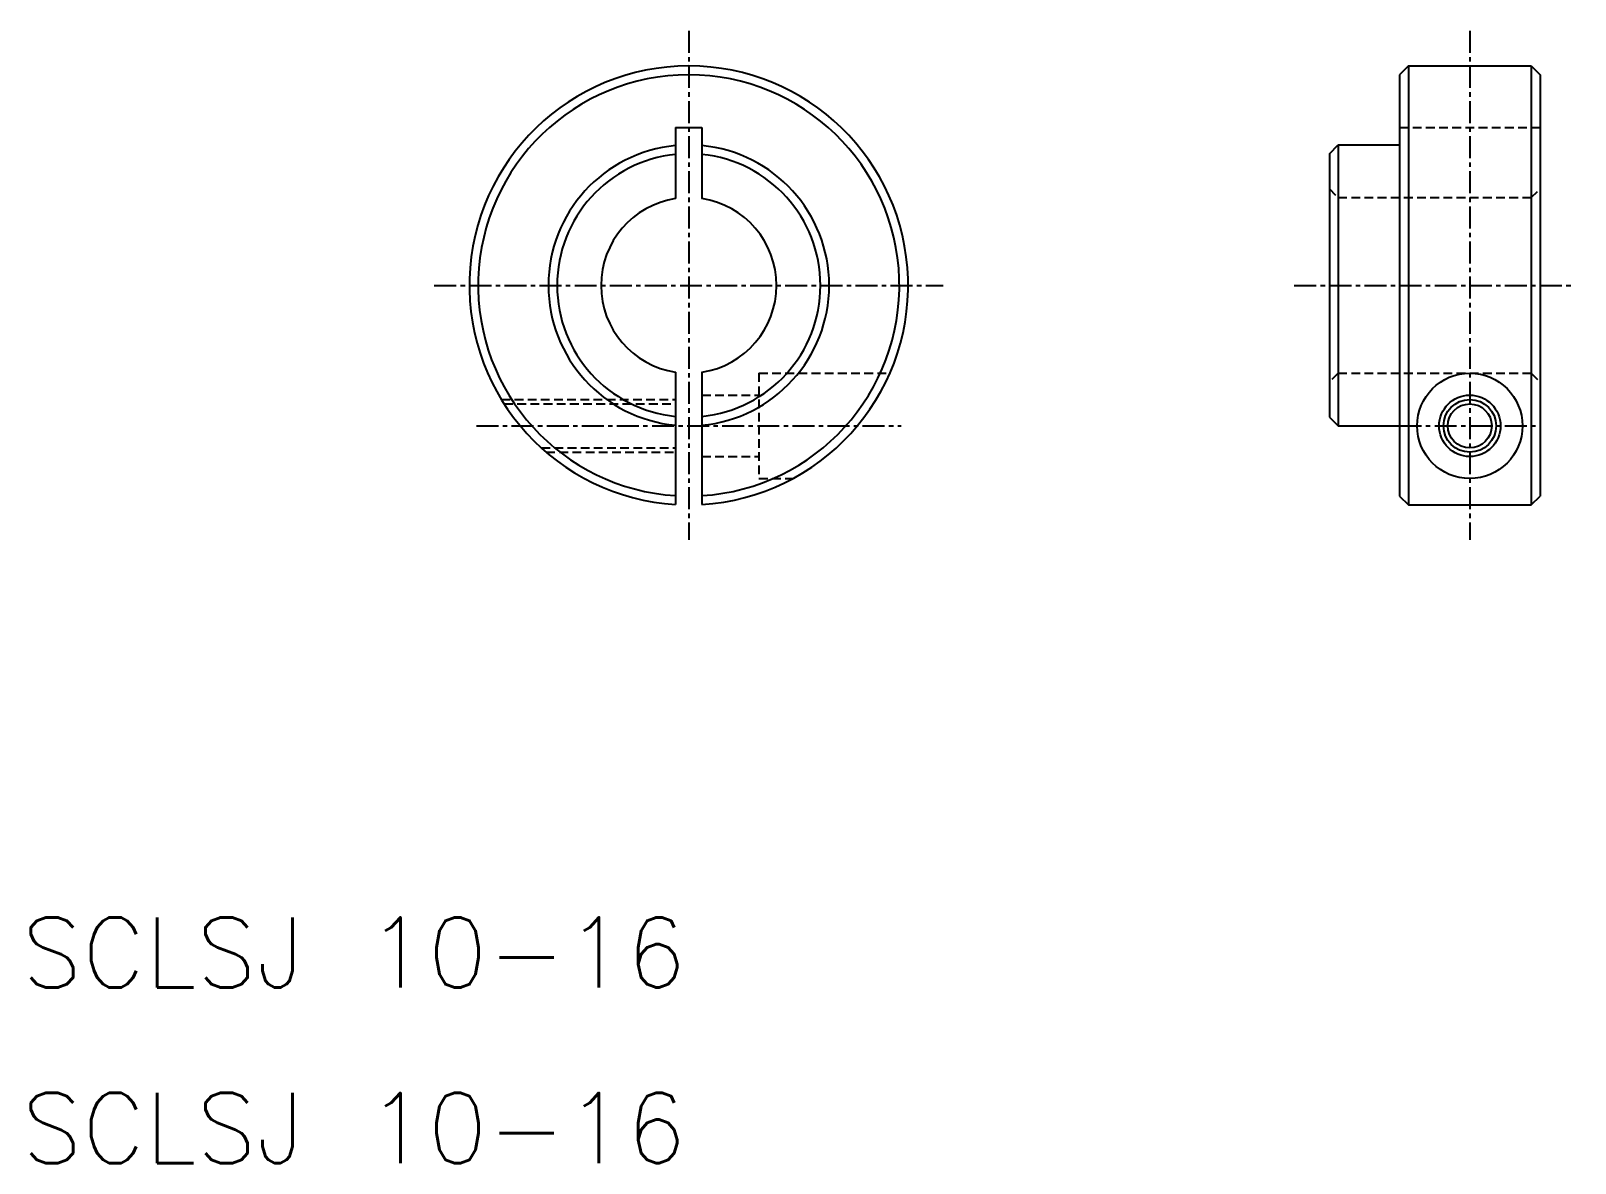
# Model space of a CAD drawing. Extents: x 1066.7 to 1154.7, y 67.9 to 132.4.
import ezdxf

# ---------------------------------------------------------------- set-up
doc = ezdxf.new("R2010")
doc.units = 0
doc.linetypes.add('CENTER', pattern=[2, 1.25, -0.25, 0.25, -0.25])
doc.linetypes.add('DASHED', pattern=[0.75, 0.5, -0.25])
doc.layers.get('0').update_dxf_attribs({"linetype": 'CONTINUOUS'})
doc.layers.add('CENTER', color=1, linetype='CENTER')
doc.styles.get("Standard").update_dxf_attribs({"font": 'txt.shx', "bigfont": 'bigfont.shx'})

msp = doc.modelspace()

# ---------------------------------------------------------------- linework, layer by layer
at = {"color": 7, "linetype": 'CONTINUOUS'}
for p, q in [((1145.162, 130.379), (1144.662, 129.879)), ((1145.162, 130.379), (1145.162, 105.379)), ((1145.162, 130.379), (1152.162, 130.379)), ((1152.162, 130.379), (1152.162, 105.379)), ((1152.162, 130.379), (1152.662, 129.879)), ((1144.662, 129.879), (1144.662, 105.879)), ((1152.662, 129.879), (1152.662, 105.879)), ((1103.412, 126.879), (1103.412, 122.822)), ((1103.412, 126.879), (1104.912, 126.879)), ((1104.912, 126.879), (1104.912, 122.822)), ((1140.662, 125.379), (1141.162, 125.879)), ((1141.162, 125.879), (1141.162, 109.879)), ((1141.162, 125.879), (1144.662, 125.879)), ((1140.662, 125.379), (1140.662, 110.379)), ((1103.412, 112.936), (1103.412, 105.402)), ((1104.912, 112.936), (1104.912, 105.402)), ((1140.662, 110.379), (1141.162, 109.879)), ((1141.162, 109.879), (1144.662, 109.879)), ((1144.662, 105.879), (1145.162, 105.379)), ((1152.162, 105.379), (1152.662, 105.879)), ((1145.162, 105.379), (1152.162, 105.379))]:
    msp.add_line(p, q, dxfattribs=at)
at = {"color": 3, "linetype": 'DASHED'}
for p, q in [((1144.662, 126.879), (1152.662, 126.879)), ((1140.662, 123.379), (1141.162, 122.879)), ((1152.162, 122.879), (1152.662, 123.379)), ((1141.162, 122.879), (1152.162, 122.879)), ((1108.162, 112.879), (1108.162, 106.879)), ((1108.162, 112.879), (1115.619, 112.879)), ((1141.162, 112.879), (1140.662, 112.379)), ((1141.162, 112.879), (1152.162, 112.879)), ((1152.162, 112.879), (1152.662, 112.379)), ((1093.485, 111.379), (1103.412, 111.379)), ((1093.642, 111.129), (1103.412, 111.129)), ((1104.912, 111.629), (1108.162, 111.629)), ((1095.755, 108.629), (1103.412, 108.629)), ((1096.038, 108.379), (1103.412, 108.379)), ((1104.912, 108.129), (1108.162, 108.129)), ((1108.162, 106.879), (1110.1, 106.879))]:
    msp.add_line(p, q, dxfattribs=at)
at = {"color": 7, "linetype": 'CONTINUOUS'}
for radius in [3, 1.75, 1.25]:
    msp.add_circle((1148.662, 109.879), radius, dxfattribs=at)
at = {"color": 3, "linetype": 'CONTINUOUS'}
msp.add_circle((1148.662, 109.879), 1.5, dxfattribs=at)
at = {"color": 7, "linetype": 'CONTINUOUS'}
for radius, start, end in [(12.5, 273.43981, 266.56019), (12, 273.58332, 266.41668), (8, 95.37938, 264.62062), (8, 275.37938, 84.62062), (7.5, 95.73917, 264.26083), (7.5, 275.73917, 84.26083), (5, 98.62693, 261.37307), (5, 278.62693, 81.37307)]:
    msp.add_arc((1104.162, 117.879), radius, start, end, dxfattribs=at)
at = {"layer": 'CENTER', "color": 1, "linetype": 'CENTER'}
for p, q in [((1104.162, 132.379), (1104.162, 103.379)), ((1148.662, 132.379), (1148.662, 103.379)), ((1089.662, 117.879), (1118.662, 117.879)), ((1138.662, 117.879), (1154.662, 117.879)), ((1092.069, 109.879), (1116.256, 109.879)), ((1144.662, 109.879), (1152.662, 109.879))]:
    msp.add_line(p, q, dxfattribs=at)

# ---------------------------------------------------------------- texts
at = {"color": 7, "linetype": 'CONTINUOUS'}
for p in [(1066.162, 77.879), (1066.162, 67.879)]:
    msp.add_text('SCLSJ 10-16', height=4, dxfattribs=at).set_placement(p)

doc.saveas('drawing.dxf')
